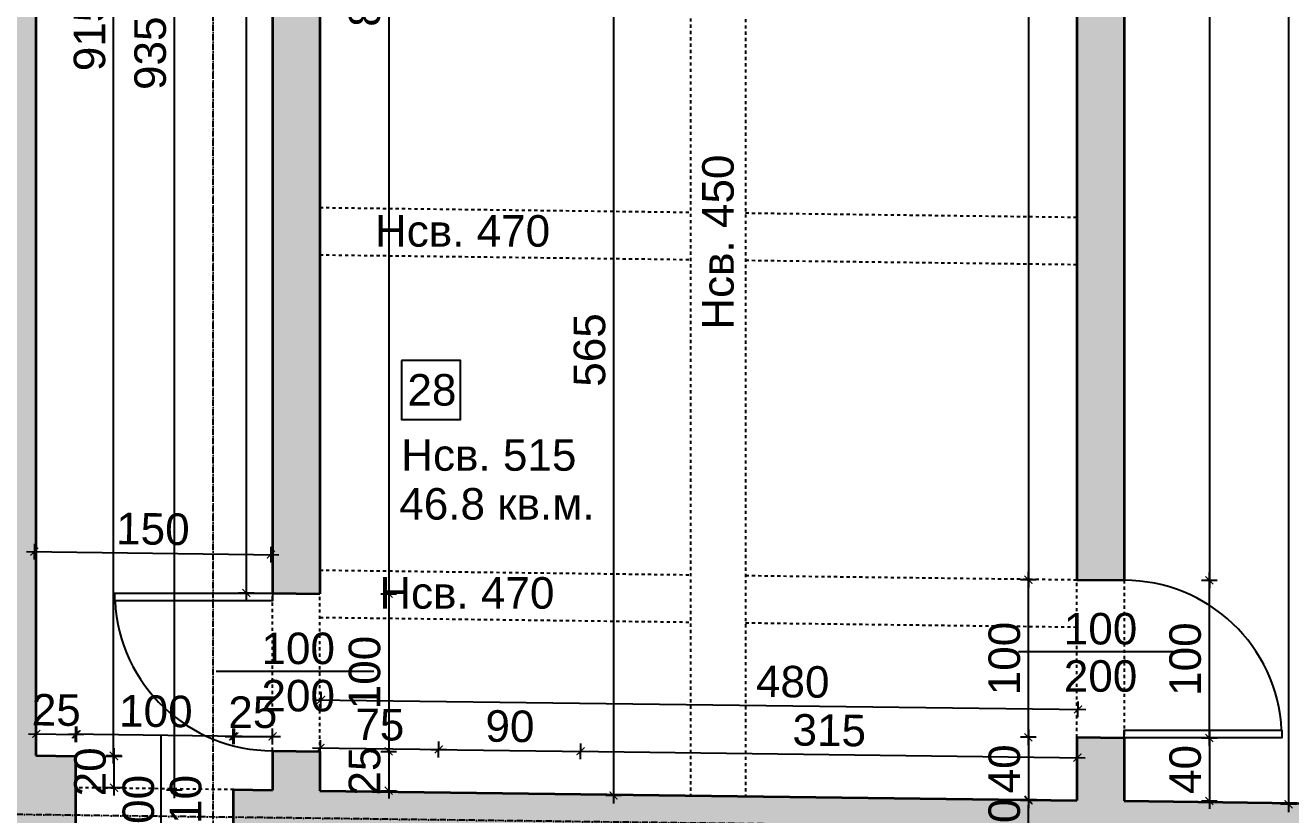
# Model space of a CAD drawing. Header units: inches. Extents: x -72385 to 39588, y -6525 to 66685.
# Drawn here: x -41119 to -40317, y 8767 to 9268 of the extents above; entities that cross this region are included whole.
import ezdxf

# ---------------------------------------------------------------- set-up
doc = ezdxf.new("R2010")
doc.units = ezdxf.units.IN
doc.header["$MEASUREMENT"] = 0
doc.linetypes.add('DashDot', pattern=[0.6, 0.4, -0.1, 0, -0.1])
doc.linetypes.add('Hidden', pattern=[0.4, 0.2, -0.2])
for name, color, linetype, lineweight in [('Врати', 251, 'Continuous', 25), ('Линия на разрез', 252, 'DashDot', 25), ('Надписи Hсв', 252, 'Continuous', 25), ('Надписи врати', 252, 'Continuous', 25), ('Надписи коти вътрешни', 252, 'Continuous', 25), ('Надписи номера на пом.', 252, 'Continuous', 25), ('Надписи площ', 252, 'Continuous', 25), ('Оси', 252, 'DashDot', 25), ('Пунктир', 253, 'Hidden', 25), ('Разрезни линии', 7, 'Continuous', 35), ('Щрих стени', 254, 'Continuous', 25)]:
    doc.layers.add(name, color=color, linetype=linetype, lineweight=lineweight)
doc.styles.add('Arial Regular', font='arial.ttf')
doc.styles.get("Standard").update_dxf_attribs({"font": 'arial.ttf'})
doc.dimstyles.new('Annotative', dxfattribs={"dimscale": 0, "dimtxt": 20, "dimasz": 5, "dimexe": 5, "dimexo": 5, "dimgap": 5, "dimtad": 1, "dimdec": 0, "dimzin": 0, "dimdsep": 46, "dimtxsty": 'Standard', "dimblk": 'ARCHTICK', "dimcen": 5, "dimdle": 5, "dimadec": 0, "dimazin": 0, "dimtfac": 1, "dimtdec": 0, "dimtofl": 0, "dimtmove": 0, "dimatfit": 3, "dimldrblk": 'ARCHTICK', "dimfxl": 5, "dimfxlon": 1, "dimtolj": 1, "dimtzin": 0, "dimarcsym": 1})

# ---------------------------------------------------------------- blocks, each defined once
blk = doc.blocks.new('_ArchTick')
at = {"color": 0, "linetype": 'ByBlock', "const_width": 0.15}
blk.add_lwpolyline([(-0.5, -0.5), (0.5, 0.5)], dxfattribs=at)
blk = doc.blocks.new('*D1628')
at = {"layer": 'Defpoints', "color": 0, "ltscale": 50, "transparency": 16777216}
for p in [(-40422.34, 8815.96), (-40422.34, 8775.96), (-40368.32, 8775.96)]:
    blk.add_point(p, dxfattribs=at)
at = {"layer": 'Надписи коти вътрешни', "color": 0, "lineweight": -2, "ltscale": 50, "transparency": 16777216}
for p, q in [((-40368.32, 8820.96), (-40368.32, 8770.96)), ((-40373.32, 8815.96), (-40363.32, 8815.96)), ((-40373.32, 8775.96), (-40363.32, 8775.96))]:
    blk.add_line(p, q, dxfattribs=at)
at = {"layer": 'Надписи коти вътрешни', "color": 0, "lineweight": -2, "ltscale": 50, "transparency": 16777216, "xscale": 5, "yscale": 5, "zscale": 5}
for p, rotation in [((-40368.32, 8815.96), 90), ((-40368.32, 8775.96), 270)]:
    blk.add_blockref('_ArchTick', p, dxfattribs=dict(at, rotation=rotation))
at = {"layer": 'Надписи коти вътрешни', "color": 0, "ltscale": 50, "transparency": 16777216, "insert": (-40383.54, 8795.96), "char_height": 20, "attachment_point": 5, "rotation": 90}
blk.add_mtext('\\A1;40', dxfattribs=at)
blk = doc.blocks.new('*D1629')
at = {"layer": 'Defpoints', "color": 0, "ltscale": 50, "transparency": 16777216}
for p in [(-40422.34, 8915.97), (-40368.32, 8915.97), (-40422.34, 8815.96)]:
    blk.add_point(p, dxfattribs=at)
at = {"layer": 'Надписи коти вътрешни', "color": 0, "lineweight": -2, "ltscale": 50, "transparency": 16777216}
for p, q in [((-40373.32, 8915.97), (-40363.32, 8915.97)), ((-40368.32, 8810.96), (-40368.32, 8920.97)), ((-40373.32, 8815.96), (-40363.32, 8815.96))]:
    blk.add_line(p, q, dxfattribs=at)
at = {"layer": 'Надписи коти вътрешни', "color": 0, "lineweight": -2, "ltscale": 50, "transparency": 16777216, "xscale": 5, "yscale": 5, "zscale": 5}
for p, rotation in [((-40368.32, 8915.97), 90), ((-40368.32, 8815.96), 270)]:
    blk.add_blockref('_ArchTick', p, dxfattribs=dict(at, rotation=rotation))
at = {"layer": 'Надписи коти вътрешни', "color": 0, "ltscale": 50, "transparency": 16777216, "insert": (-40383.54, 8865.97), "char_height": 20, "attachment_point": 5, "rotation": 90}
blk.add_mtext('\\A1;100', dxfattribs=at)
blk = doc.blocks.new('*D1630')
at = {"layer": 'Defpoints', "color": 0, "ltscale": 50, "transparency": 16777216}
for p in [(-40422.34, 9781.04), (-40422.34, 8915.97), (-40368.32, 8915.97)]:
    blk.add_point(p, dxfattribs=at)
at = {"layer": 'Надписи коти вътрешни', "color": 0, "lineweight": -2, "ltscale": 50, "transparency": 16777216}
for p, q in [((-40373.32, 9781.04), (-40363.32, 9781.04)), ((-40368.32, 9786.04), (-40368.32, 8910.97)), ((-40373.32, 8915.97), (-40363.32, 8915.97))]:
    blk.add_line(p, q, dxfattribs=at)
at = {"layer": 'Надписи коти вътрешни', "color": 0, "lineweight": -2, "ltscale": 50, "transparency": 16777216, "xscale": 5, "yscale": 5, "zscale": 5}
for p, rotation in [((-40368.32, 9781.04), 90), ((-40368.32, 8915.97), 270)]:
    blk.add_blockref('_ArchTick', p, dxfattribs=dict(at, rotation=rotation))
at = {"layer": 'Надписи коти вътрешни', "color": 0, "ltscale": 50, "transparency": 16777216, "insert": (-40383.54, 9348.51), "char_height": 20, "attachment_point": 5, "rotation": 90}
blk.add_mtext('\\A1;865', dxfattribs=at)
blk = doc.blocks.new('*D1638')
at = {"layer": 'Defpoints', "color": 0, "ltscale": 50, "transparency": 16777216}
for p in [(-40257.34, 9938.96), (-40318.1, 8773.86), (-40257.34, 8773.86)]:
    blk.add_point(p, dxfattribs=at)
at = {"layer": 'Надписи коти вътрешни', "color": 0, "lineweight": -2, "ltscale": 50, "transparency": 16777216}
for p, q in [((-40318.1, 9943.96), (-40318.1, 8768.86)), ((-40313.1, 9938.96), (-40323.1, 9938.96)), ((-40313.1, 8773.86), (-40323.1, 8773.86))]:
    blk.add_line(p, q, dxfattribs=at)
at = {"layer": 'Надписи коти вътрешни', "color": 0, "lineweight": -2, "ltscale": 50, "transparency": 16777216, "xscale": 5, "yscale": 5, "zscale": 5}
for p, rotation in [((-40318.1, 9938.96), 90), ((-40318.1, 8773.86), 270)]:
    blk.add_blockref('_ArchTick', p, dxfattribs=dict(at, rotation=rotation))
at = {"layer": 'Надписи коти вътрешни', "color": 0, "ltscale": 50, "transparency": 16777216, "insert": (-40333.31, 9356.41), "char_height": 20, "attachment_point": 5, "rotation": 90}
blk.add_mtext('\\A1;1165', dxfattribs=at)
blk = doc.blocks.new('*D8265')
at = {"layer": 'Defpoints', "color": 0, "ltscale": 50, "transparency": 16777216}
for p in [(-40932.34, 9757.53), (-40932.34, 8907.46), (-40888.7, 8907.46)]:
    blk.add_point(p, dxfattribs=at)
at = {"layer": 'Надписи коти вътрешни', "color": 0, "lineweight": -2, "ltscale": 50, "transparency": 16777216}
for p, q in [((-40893.7, 9757.53), (-40883.7, 9757.53)), ((-40888.7, 9762.53), (-40888.7, 8902.46)), ((-40893.7, 8907.46), (-40883.7, 8907.46))]:
    blk.add_line(p, q, dxfattribs=at)
at = {"layer": 'Надписи коти вътрешни', "color": 0, "lineweight": -2, "ltscale": 50, "transparency": 16777216, "xscale": 5, "yscale": 5, "zscale": 5}
for p, rotation in [((-40888.7, 9757.53), 90), ((-40888.7, 8907.46), 270)]:
    blk.add_blockref('_ArchTick', p, dxfattribs=dict(at, rotation=rotation))
at = {"layer": 'Надписи коти вътрешни', "color": 0, "ltscale": 50, "transparency": 16777216, "insert": (-40903.91, 9290.47), "char_height": 20, "attachment_point": 5, "rotation": 90}
blk.add_mtext('\\A1;850', dxfattribs=at)
blk = doc.blocks.new('*D1632')
at = {"layer": 'Defpoints', "color": 0, "ltscale": 50, "transparency": 16777216}
for p in [(-40932.34, 8907.46), (-40932.34, 8807.46), (-40888.7, 8807.46)]:
    blk.add_point(p, dxfattribs=at)
at = {"layer": 'Надписи коти вътрешни', "color": 0, "lineweight": -2, "ltscale": 50, "transparency": 16777216}
for p, q in [((-40893.7, 8907.46), (-40883.7, 8907.46)), ((-40888.7, 8912.46), (-40888.7, 8802.46)), ((-40893.7, 8807.46), (-40883.7, 8807.46))]:
    blk.add_line(p, q, dxfattribs=at)
at = {"layer": 'Надписи коти вътрешни', "color": 0, "lineweight": -2, "ltscale": 50, "transparency": 16777216, "xscale": 5, "yscale": 5, "zscale": 5}
for p, rotation in [((-40888.7, 8907.46), 90), ((-40888.7, 8807.46), 270)]:
    blk.add_blockref('_ArchTick', p, dxfattribs=dict(at, rotation=rotation))
at = {"layer": 'Надписи коти вътрешни', "color": 0, "ltscale": 50, "transparency": 16777216, "insert": (-40903.91, 8857.46), "char_height": 20, "attachment_point": 5, "rotation": 90}
blk.add_mtext('\\A1;100', dxfattribs=at)
blk = doc.blocks.new('*D1633')
at = {"layer": 'Defpoints', "color": 0, "ltscale": 50, "transparency": 16777216}
for p in [(-40932.34, 8807.46), (-40932.34, 8782.45), (-40888.7, 8782.45)]:
    blk.add_point(p, dxfattribs=at)
at = {"layer": 'Надписи коти вътрешни', "color": 0, "lineweight": -2, "ltscale": 50, "transparency": 16777216}
for p, q in [((-40888.7, 8812.46), (-40888.7, 8777.45)), ((-40893.7, 8807.46), (-40883.7, 8807.46)), ((-40893.7, 8782.45), (-40883.7, 8782.45))]:
    blk.add_line(p, q, dxfattribs=at)
at = {"layer": 'Надписи коти вътрешни', "color": 0, "lineweight": -2, "ltscale": 50, "transparency": 16777216, "xscale": 5, "yscale": 5, "zscale": 5}
for p, rotation in [((-40888.7, 8807.46), 90), ((-40888.7, 8782.45), 270)]:
    blk.add_blockref('_ArchTick', p, dxfattribs=dict(at, rotation=rotation))
at = {"layer": 'Надписи коти вътрешни', "color": 0, "ltscale": 50, "transparency": 16777216, "insert": (-40903.91, 8794.96), "char_height": 20, "attachment_point": 5, "rotation": 90}
blk.add_mtext('\\A1;25', dxfattribs=at)
blk = doc.blocks.new('*D1634')
at = {"layer": 'Defpoints', "color": 0, "ltscale": 50, "transparency": 16777216}
for p in [(-40856.99, 8808.66), (-40932.34, 8782.45), (-40857.34, 8781.5)]:
    blk.add_point(p, dxfattribs=at)
at = {"layer": 'Надписи коти вътрешни', "color": 0, "lineweight": -2, "ltscale": 50, "transparency": 16777216}
for p, q in [((-40932.06, 8804.61), (-40931.93, 8814.61)), ((-40857.06, 8803.66), (-40856.93, 8813.66)), ((-40936.99, 8809.68), (-40851.99, 8808.6))]:
    blk.add_line(p, q, dxfattribs=at)
at = {"layer": 'Надписи коти вътрешни', "color": 0, "lineweight": -2, "ltscale": 50, "transparency": 16777216, "xscale": 5, "yscale": 5, "zscale": 5}
for p, rotation in [((-40931.99, 8809.61), 179.2706286525491), ((-40856.99, 8808.66), 359.2706286525491)]:
    blk.add_blockref('_ArchTick', p, dxfattribs=dict(at, rotation=rotation))
at = {"layer": 'Надписи коти вътрешни', "color": 0, "ltscale": 50, "transparency": 16777216, "insert": (-40894.3, 8824.31), "char_height": 20, "attachment_point": 5, "rotation": 359.27063}
blk.add_mtext('\\A1;75', dxfattribs=at)
blk = doc.blocks.new('*D1635')
at = {"layer": 'Defpoints', "color": 0, "ltscale": 50, "transparency": 16777216}
for p in [(-40766.99, 8807.51), (-40857.34, 8781.5), (-40767.34, 8780.35)]:
    blk.add_point(p, dxfattribs=at)
at = {"layer": 'Надписи коти вътрешни', "color": 0, "lineweight": -2, "ltscale": 50, "transparency": 16777216}
for p, q in [((-40857.06, 8803.66), (-40856.93, 8813.66)), ((-40767.06, 8802.51), (-40766.93, 8812.51)), ((-40861.99, 8808.72), (-40761.99, 8807.45))]:
    blk.add_line(p, q, dxfattribs=at)
at = {"layer": 'Надписи коти вътрешни', "color": 0, "lineweight": -2, "ltscale": 50, "transparency": 16777216, "xscale": 5, "yscale": 5, "zscale": 5}
for p, rotation in [((-40856.99, 8808.66), 179.2706286525463), ((-40766.99, 8807.51), 359.2706286525462)]:
    blk.add_blockref('_ArchTick', p, dxfattribs=dict(at, rotation=rotation))
at = {"layer": 'Надписи коти вътрешни', "color": 0, "ltscale": 50, "transparency": 16777216, "insert": (-40811.8, 8823.3), "char_height": 20, "attachment_point": 5, "rotation": 359.27063}
blk.add_mtext('\\A1;90', dxfattribs=at)
blk = doc.blocks.new('*D1636')
at = {"layer": 'Defpoints', "color": 0, "ltscale": 50, "transparency": 16777216}
for p in [(-40451.99, 8803.5), (-40767.34, 8780.35), (-40452.34, 8776.34)]:
    blk.add_point(p, dxfattribs=at)
at = {"layer": 'Надписи коти вътрешни', "color": 0, "lineweight": -2, "ltscale": 50, "transparency": 16777216}
for p, q in [((-40767.06, 8802.51), (-40766.93, 8812.51)), ((-40771.99, 8807.58), (-40446.99, 8803.44)), ((-40452.06, 8798.5), (-40451.93, 8808.5))]:
    blk.add_line(p, q, dxfattribs=at)
at = {"layer": 'Надписи коти вътрешни', "color": 0, "lineweight": -2, "ltscale": 50, "transparency": 16777216, "xscale": 5, "yscale": 5, "zscale": 5}
for p, rotation in [((-40766.99, 8807.51), 179.2706286525475), ((-40451.99, 8803.5), 359.2706286525476)]:
    blk.add_blockref('_ArchTick', p, dxfattribs=dict(at, rotation=rotation))
at = {"layer": 'Надписи коти вътрешни', "color": 0, "ltscale": 50, "transparency": 16777216, "insert": (-40609.3, 8820.73), "char_height": 20, "attachment_point": 5, "rotation": 359.27063}
blk.add_mtext('\\A1;315', dxfattribs=at)
blk = doc.blocks.new('*D8267')
at = {"layer": 'Defpoints', "color": 0, "ltscale": 50, "transparency": 16777216}
for p in [(-40451.6, 8834.04), (-40932.34, 8782.45), (-40452.34, 8776.34)]:
    blk.add_point(p, dxfattribs=at)
at = {"layer": 'Надписи коти вътрешни', "color": 0, "lineweight": -2, "ltscale": 50, "transparency": 16777216}
for p, q in [((-40931.67, 8835.15), (-40931.54, 8845.15)), ((-40936.6, 8840.21), (-40446.6, 8833.97)), ((-40451.67, 8829.04), (-40451.54, 8839.04))]:
    blk.add_line(p, q, dxfattribs=at)
at = {"layer": 'Надписи коти вътрешни', "color": 0, "lineweight": -2, "ltscale": 50, "transparency": 16777216, "xscale": 5, "yscale": 5, "zscale": 5}
for p, rotation in [((-40931.6, 8840.15), 179.2706286525475), ((-40451.6, 8834.04), 359.2706286525475)]:
    blk.add_blockref('_ArchTick', p, dxfattribs=dict(at, rotation=rotation))
at = {"layer": 'Надписи коти вътрешни', "color": 0, "ltscale": 50, "transparency": 16777216, "insert": (-40632.48, 8851.55), "char_height": 20, "attachment_point": 5, "rotation": 359.27063}
blk.add_mtext('\\A1;480', dxfattribs=at)
blk = doc.blocks.new('*D1641')
at = {"layer": 'Defpoints', "color": 0, "ltscale": 50, "transparency": 16777216}
for p in [(-40452.34, 8816.35), (-40483.03, 8776.34), (-40452.34, 8776.34)]:
    blk.add_point(p, dxfattribs=at)
at = {"layer": 'Надписи коти вътрешни', "color": 0, "lineweight": -2, "ltscale": 50, "transparency": 16777216}
for p, q in [((-40483.03, 8821.35), (-40483.03, 8771.34)), ((-40478.03, 8816.35), (-40488.03, 8816.35)), ((-40478.03, 8776.34), (-40488.03, 8776.34))]:
    blk.add_line(p, q, dxfattribs=at)
at = {"layer": 'Надписи коти вътрешни', "color": 0, "lineweight": -2, "ltscale": 50, "transparency": 16777216, "xscale": 5, "yscale": 5, "zscale": 5}
for p, rotation in [((-40483.03, 8816.35), 90), ((-40483.03, 8776.34), 270)]:
    blk.add_blockref('_ArchTick', p, dxfattribs=dict(at, rotation=rotation))
at = {"layer": 'Надписи коти вътрешни', "color": 0, "ltscale": 50, "transparency": 16777216, "insert": (-40498.24, 8796.34), "char_height": 20, "attachment_point": 5, "rotation": 90}
blk.add_mtext('\\A1;40', dxfattribs=at)
blk = doc.blocks.new('*D1642')
at = {"layer": 'Defpoints', "color": 0, "ltscale": 50, "transparency": 16777216}
for p in [(-40483.03, 8916.35), (-40452.34, 8916.35), (-40452.34, 8816.35)]:
    blk.add_point(p, dxfattribs=at)
at = {"layer": 'Надписи коти вътрешни', "color": 0, "lineweight": -2, "ltscale": 50, "transparency": 16777216}
for p, q in [((-40478.03, 8916.35), (-40488.03, 8916.35)), ((-40483.03, 8811.35), (-40483.03, 8921.35)), ((-40478.03, 8816.35), (-40488.03, 8816.35))]:
    blk.add_line(p, q, dxfattribs=at)
at = {"layer": 'Надписи коти вътрешни', "color": 0, "lineweight": -2, "ltscale": 50, "transparency": 16777216, "xscale": 5, "yscale": 5, "zscale": 5}
for p, rotation in [((-40483.03, 8916.35), 90), ((-40483.03, 8816.35), 270)]:
    blk.add_blockref('_ArchTick', p, dxfattribs=dict(at, rotation=rotation))
at = {"layer": 'Надписи коти вътрешни', "color": 0, "ltscale": 50, "transparency": 16777216, "insert": (-40498.24, 8866.35), "char_height": 20, "attachment_point": 5, "rotation": 90}
blk.add_mtext('\\A1;100', dxfattribs=at)
blk = doc.blocks.new('*D8266')
at = {"layer": 'Defpoints', "color": 0, "ltscale": 50, "transparency": 16777216}
for p in [(-40452.34, 9751.42), (-40483.03, 8916.35), (-40452.34, 8916.35)]:
    blk.add_point(p, dxfattribs=at)
at = {"layer": 'Надписи коти вътрешни', "color": 0, "lineweight": -2, "ltscale": 50, "transparency": 16777216}
for p, q in [((-40478.03, 9751.42), (-40488.03, 9751.42)), ((-40483.03, 9756.42), (-40483.03, 8911.35)), ((-40478.03, 8916.35), (-40488.03, 8916.35))]:
    blk.add_line(p, q, dxfattribs=at)
at = {"layer": 'Надписи коти вътрешни', "color": 0, "lineweight": -2, "ltscale": 50, "transparency": 16777216, "xscale": 5, "yscale": 5, "zscale": 5}
for p, rotation in [((-40483.03, 9751.42), 90), ((-40483.03, 8916.35), 270)]:
    blk.add_blockref('_ArchTick', p, dxfattribs=dict(at, rotation=rotation))
at = {"layer": 'Надписи коти вътрешни', "color": 0, "ltscale": 50, "transparency": 16777216, "insert": (-40498.25, 9298.29), "char_height": 20, "attachment_point": 5, "rotation": 90}
blk.add_mtext('\\A1;835', dxfattribs=at)
blk = doc.blocks.new('*D1648')
at = {"layer": 'Defpoints', "color": 0, "ltscale": 50, "transparency": 16777216}
for p in [(-40717.34, 9344.76), (-40746.06, 8779.46), (-40697.34, 8779.46)]:
    blk.add_point(p, dxfattribs=at)
at = {"layer": 'Надписи коти вътрешни', "color": 0, "lineweight": -2, "ltscale": 50, "transparency": 16777216}
for p, q in [((-40746.06, 9349.76), (-40746.06, 8774.46)), ((-40741.06, 9344.76), (-40751.06, 9344.76)), ((-40741.06, 8779.46), (-40751.06, 8779.46))]:
    blk.add_line(p, q, dxfattribs=at)
at = {"layer": 'Надписи коти вътрешни', "color": 0, "lineweight": -2, "ltscale": 50, "transparency": 16777216, "xscale": 5, "yscale": 5, "zscale": 5}
for p, rotation in [((-40746.06, 9344.76), 90), ((-40746.06, 8779.46), 270)]:
    blk.add_blockref('_ArchTick', p, dxfattribs=dict(at, rotation=rotation))
at = {"layer": 'Надписи коти вътрешни', "color": 0, "ltscale": 50, "transparency": 16777216, "insert": (-40761.27, 9062.11), "char_height": 20, "attachment_point": 5, "rotation": 90}
blk.add_mtext('\\A1;565', dxfattribs=at)
blk = doc.blocks.new('*D1649')
at = {"layer": 'Defpoints', "color": 0, "ltscale": 50, "transparency": 16777216}
for p in [(-41087.34, 8804.43), (-41062.78, 8804.43), (-41087.34, 8784.42)]:
    blk.add_point(p, dxfattribs=at)
at = {"layer": 'Надписи коти вътрешни', "color": 0, "lineweight": -2, "ltscale": 50, "transparency": 16777216}
for p, q in [((-41067.78, 8804.43), (-41057.78, 8804.43)), ((-41062.78, 8779.42), (-41062.78, 8809.43)), ((-41067.78, 8784.42), (-41057.78, 8784.42))]:
    blk.add_line(p, q, dxfattribs=at)
at = {"layer": 'Надписи коти вътрешни', "color": 0, "lineweight": -2, "ltscale": 50, "transparency": 16777216, "xscale": 5, "yscale": 5, "zscale": 5}
for p, rotation in [((-41062.78, 8804.43), 90), ((-41062.78, 8784.42), 270)]:
    blk.add_blockref('_ArchTick', p, dxfattribs=dict(at, rotation=rotation))
at = {"layer": 'Надписи коти вътрешни', "color": 0, "ltscale": 50, "transparency": 16777216, "insert": (-41077.99, 8794.43), "char_height": 20, "attachment_point": 5, "rotation": 90}
blk.add_mtext('\\A1;20', dxfattribs=at)
blk = doc.blocks.new('*D1650')
at = {"layer": 'Defpoints', "color": 0, "ltscale": 50, "transparency": 16777216}
for p in [(-41087.16, 8818.24), (-41112.34, 8804.75), (-41087.34, 8804.43)]:
    blk.add_point(p, dxfattribs=at)
at = {"layer": 'Надписи коти вътрешни', "color": 0, "lineweight": -2, "ltscale": 50, "transparency": 16777216}
for p, q in [((-41117.16, 8818.62), (-41082.16, 8818.18)), ((-41112.23, 8813.56), (-41112.1, 8823.56)), ((-41087.23, 8813.24), (-41087.1, 8823.24))]:
    blk.add_line(p, q, dxfattribs=at)
at = {"layer": 'Надписи коти вътрешни', "color": 0, "lineweight": -2, "ltscale": 50, "transparency": 16777216, "xscale": 5, "yscale": 5, "zscale": 5}
for p, rotation in [((-41112.16, 8818.56), 179.2706286525548), ((-41087.16, 8818.24), 359.2706286525548)]:
    blk.add_blockref('_ArchTick', p, dxfattribs=dict(at, rotation=rotation))
at = {"layer": 'Надписи коти вътрешни', "color": 0, "ltscale": 50, "transparency": 16777216, "insert": (-41099.47, 8833.61), "char_height": 20, "attachment_point": 5, "rotation": 359.27063}
blk.add_mtext('\\A1;25', dxfattribs=at)
blk = doc.blocks.new('*D1651')
at = {"layer": 'Defpoints', "color": 0, "ltscale": 50, "transparency": 16777216}
for p in [(-41086.53, 8818.23), (-41086.96, 8784.42), (-40986.96, 8783.15)]:
    blk.add_point(p, dxfattribs=at)
at = {"layer": 'Надписи коти вътрешни', "color": 0, "lineweight": -2, "ltscale": 50, "transparency": 16777216}
for p, q in [((-40981.53, 8816.9), (-41091.52, 8818.3)), ((-41086.59, 8813.23), (-41086.46, 8823.23)), ((-40986.59, 8811.96), (-40986.46, 8821.96))]:
    blk.add_line(p, q, dxfattribs=at)
at = {"layer": 'Надписи коти вътрешни', "color": 0, "lineweight": -2, "ltscale": 50, "transparency": 16777216, "xscale": 5, "yscale": 5, "zscale": 5}
for p, rotation in [((-41086.53, 8818.23), 179.2706286525505), ((-40986.53, 8816.96), 359.2706286525505)]:
    blk.add_blockref('_ArchTick', p, dxfattribs=dict(at, rotation=rotation))
at = {"layer": 'Надписи коти вътрешни', "color": 0, "ltscale": 50, "transparency": 16777216, "insert": (-41036.33, 8832.81), "char_height": 20, "attachment_point": 5, "rotation": 359.27063}
blk.add_mtext('\\A1;100', dxfattribs=at)
blk = doc.blocks.new('*D1652')
at = {"layer": 'Defpoints', "color": 0, "ltscale": 50, "transparency": 16777216}
for p in [(-40962.34, 8816.96), (-40987.34, 8783.15), (-40962.34, 8782.84)]:
    blk.add_point(p, dxfattribs=at)
at = {"layer": 'Надписи коти вътрешни', "color": 0, "lineweight": -2, "ltscale": 50, "transparency": 16777216}
for p, q in [((-40987.34, 8811.96), (-40987.34, 8821.96)), ((-40962.34, 8811.96), (-40962.34, 8821.96)), ((-40992.34, 8816.96), (-40957.34, 8816.96))]:
    blk.add_line(p, q, dxfattribs=at)
at = {"layer": 'Надписи коти вътрешни', "color": 0, "lineweight": -2, "ltscale": 50, "transparency": 16777216, "xscale": 5, "yscale": 5, "zscale": 5, "rotation": 180}
blk.add_blockref('_ArchTick', (-40987.34, 8816.96), dxfattribs=at)
at = {"layer": 'Надписи коти вътрешни', "color": 0, "lineweight": -2, "ltscale": 50, "transparency": 16777216, "xscale": 5, "yscale": 5, "zscale": 5}
blk.add_blockref('_ArchTick', (-40962.34, 8816.96), dxfattribs=at)
at = {"layer": 'Надписи коти вътрешни', "color": 0, "ltscale": 50, "transparency": 16777216, "insert": (-40974.84, 8832.17), "char_height": 20, "attachment_point": 5}
blk.add_mtext('\\A1;25', dxfattribs=at)
blk = doc.blocks.new('*D1653')
at = {"layer": 'Defpoints', "color": 0, "ltscale": 50, "transparency": 16777216}
for p in [(-41112.34, 9017.26), (-40962.34, 9015.35), (-40963.39, 8932.29)]:
    blk.add_point(p, dxfattribs=at)
at = {"layer": 'Надписи коти вътрешни', "color": 0, "lineweight": -2, "ltscale": 50, "transparency": 16777216}
for p, q in [((-41113.33, 8939.2), (-41113.46, 8929.2)), ((-41118.39, 8934.26), (-40958.4, 8932.23)), ((-40963.33, 8937.29), (-40963.46, 8927.29))]:
    blk.add_line(p, q, dxfattribs=at)
at = {"layer": 'Надписи коти вътрешни', "color": 0, "lineweight": -2, "ltscale": 50, "transparency": 16777216, "xscale": 5, "yscale": 5, "zscale": 5}
for p, rotation in [((-41113.39, 8934.2), 179.2706286525554), ((-40963.39, 8932.29), 359.2706286525554)]:
    blk.add_blockref('_ArchTick', p, dxfattribs=dict(at, rotation=rotation))
at = {"layer": 'Надписи коти вътрешни', "color": 0, "ltscale": 50, "transparency": 16777216, "insert": (-41038.2, 8948.46), "char_height": 20, "attachment_point": 5, "rotation": 359.27063}
blk.add_mtext('\\A1;150', dxfattribs=at)
blk = doc.blocks.new('*D4532')
at = {"layer": 'Defpoints', "color": 0, "ltscale": 50, "transparency": 16777216}
for p in [(-40962.34, 9717.91), (-40978.98, 8907.85), (-40962.34, 8907.85)]:
    blk.add_point(p, dxfattribs=at)
at = {"layer": 'Надписи коти вътрешни', "color": 0, "lineweight": -2, "ltscale": 50, "transparency": 16777216}
for p, q in [((-40973.98, 9717.91), (-40983.98, 9717.91)), ((-40978.98, 9722.91), (-40978.98, 8902.85)), ((-40973.98, 8907.85), (-40983.98, 8907.85))]:
    blk.add_line(p, q, dxfattribs=at)
at = {"layer": 'Надписи коти вътрешни', "color": 0, "lineweight": -2, "ltscale": 50, "transparency": 16777216, "xscale": 5, "yscale": 5, "zscale": 5}
for p, rotation in [((-40978.98, 9717.91), 90), ((-40978.98, 8907.85), 270)]:
    blk.add_blockref('_ArchTick', p, dxfattribs=dict(at, rotation=rotation))
at = {"layer": 'Надписи коти вътрешни', "color": 0, "ltscale": 50, "transparency": 16777216, "insert": (-40994.19, 9312.88), "char_height": 20, "attachment_point": 5, "rotation": 90}
blk.add_mtext('\\A1;810', dxfattribs=at)
blk = doc.blocks.new('*D4533')
at = {"layer": 'Defpoints', "color": 0, "ltscale": 50, "transparency": 16777216}
for p in [(-41112.34, 9719.82), (-41063.1, 9719.82), (-41112.34, 8804.75)]:
    blk.add_point(p, dxfattribs=at)
at = {"layer": 'Надписи коти вътрешни', "color": 0, "lineweight": -2, "ltscale": 50, "transparency": 16777216}
for p, q in [((-41068.1, 9719.82), (-41058.1, 9719.82)), ((-41063.1, 8799.75), (-41063.1, 9724.82)), ((-41068.1, 8804.75), (-41058.1, 8804.75))]:
    blk.add_line(p, q, dxfattribs=at)
at = {"layer": 'Надписи коти вътрешни', "color": 0, "lineweight": -2, "ltscale": 50, "transparency": 16777216, "xscale": 5, "yscale": 5, "zscale": 5}
for p, rotation in [((-41063.1, 9719.82), 90), ((-41063.1, 8804.75), 270)]:
    blk.add_blockref('_ArchTick', p, dxfattribs=dict(at, rotation=rotation))
at = {"layer": 'Надписи коти вътрешни', "color": 0, "ltscale": 50, "transparency": 16777216, "insert": (-41078.31, 9262.28), "char_height": 20, "attachment_point": 5, "rotation": 90}
blk.add_mtext('\\A1;915', dxfattribs=at)
blk = doc.blocks.new('*D4534')
at = {"layer": 'Defpoints', "color": 0, "ltscale": 50, "transparency": 16777216}
for p in [(-41024.59, 9717.91), (-40962.34, 9717.91), (-40962.34, 8782.84)]:
    blk.add_point(p, dxfattribs=at)
at = {"layer": 'Надписи коти вътрешни', "color": 0, "lineweight": -2, "ltscale": 50, "transparency": 16777216}
for p, q in [((-41019.59, 9717.91), (-41029.59, 9717.91)), ((-41024.59, 8777.84), (-41024.59, 9722.91)), ((-41019.59, 8782.84), (-41029.59, 8782.84))]:
    blk.add_line(p, q, dxfattribs=at)
at = {"layer": 'Надписи коти вътрешни', "color": 0, "lineweight": -2, "ltscale": 50, "transparency": 16777216, "xscale": 5, "yscale": 5, "zscale": 5}
for p, rotation in [((-41024.59, 9717.91), 90), ((-41024.59, 8782.84), 270)]:
    blk.add_blockref('_ArchTick', p, dxfattribs=dict(at, rotation=rotation))
at = {"layer": 'Надписи коти вътрешни', "color": 0, "ltscale": 50, "transparency": 16777216, "insert": (-41039.81, 9250.37), "char_height": 20, "attachment_point": 5, "rotation": 90}
blk.add_mtext('\\A1;935', dxfattribs=at)
blk = doc.blocks.new('*D7881')
at = {"layer": 'Defpoints', "color": 0, "ltscale": 10, "transparency": 16777216}
for p in [(-40461.52, 8776.46), (-40483.34, 8746.74), (-40461.9, 8746.46)]:
    blk.add_point(p, dxfattribs=at)
at = {"layer": 'Надписи коти вътрешни', "color": 0, "lineweight": -2, "ltscale": 10, "transparency": 16777216}
for p, q in [((-40482.9, 8781.73), (-40483.41, 8741.74)), ((-40477.96, 8776.67), (-40487.96, 8776.8)), ((-40478.34, 8746.67), (-40488.34, 8746.8))]:
    blk.add_line(p, q, dxfattribs=at)
at = {"layer": 'Надписи коти вътрешни', "color": 0, "lineweight": -2, "ltscale": 10, "transparency": 16777216, "xscale": 5, "yscale": 5, "zscale": 5}
for p, rotation in [((-40482.96, 8776.73), 89.27062865254923), ((-40483.34, 8746.74), 269.2706286525492)]:
    blk.add_blockref('_ArchTick', p, dxfattribs=dict(at, rotation=rotation))
at = {"layer": 'Надписи коти вътрешни', "color": 0, "ltscale": 10, "transparency": 16777216, "insert": (-40498.37, 8761.93), "char_height": 20, "attachment_point": 5, "rotation": 89.27063}
blk.add_mtext('\\A1;30', dxfattribs=at)

msp = doc.modelspace()

# ---------------------------------------------------------------- hatches: boundary and pattern name
at = {"layer": 'Щрих стени', "ltscale": 10}
h = msp.add_hatch(color=256, dxfattribs=at)
h.dxf.hatch_style = 1
h.paths.add_polyline_path([(-41112.34, 9949.84), (-40882.34, 9946.91), (-40882.34, 9966.91), (-40907.34, 9967.23), (-40907.34, 9982.23), (-41142.34, 9985.22), (-41142.34, 9400.18), (-41147.34, 9400.24), (-41147.34, 9335.24), (-41142.34, 9335.17), (-41142.34, 9105.15), (-41197.34, 9105.85), (-41197.34, 9025.85), (-41142.34, 9025.15), (-41142.34, 8800.13), (-41147.34, 8800.19), (-41147.34, 8735.19), (-41142.34, 8735.12), (-41142.34, 8660.12), (-41112.34, 8659.74), (-41112.34, 8754.74), (-41087.34, 8754.42), (-41087.34, 8804.43), (-41112.34, 8804.75)])
h.paths.add_polyline_path([(-40917.34, 9787.34), (-40962.34, 9787.92), (-40962.34, 8907.85), (-40932.34, 8907.46), (-40932.34, 9757.53), (-40917.34, 9757.34)], flags=17)
h.paths.add_polyline_path([(-40422.34, 9781.04), (-40662.34, 9784.1), (-40662.34, 9809.1), (-40692.34, 9809.48), (-40692.34, 9784.48), (-40817.34, 9786.07), (-40817.34, 9756.07), (-40452.34, 9751.42), (-40452.34, 8916.35), (-40422.34, 8915.97)])
h.paths.add_polyline_path([(-40222.34, 9973.51), (-40717.34, 9979.81), (-40717.34, 9964.81), (-40742.34, 9965.13), (-40742.34, 9945.13), (-40692.34, 9944.49), (-40692.34, 9939.49), (-40662.34, 9939.11), (-40662.34, 9944.11), (-40257.34, 9938.96), (-40257.34, 9638.93), (-40222.34, 9638.49)])
h.paths.add_polyline_path([(-40642.34, 9378.81), (-40717.34, 9379.77), (-40717.34, 9344.76), (-40642.34, 9343.81)], flags=17)
h.paths.add_polyline_path([(-40422.34, 8775.96), (-40422.34, 8815.96), (-40452.34, 8816.35), (-40452.34, 8776.34), (-40932.34, 8782.45), (-40932.34, 8807.46), (-40962.34, 8807.84), (-40962.34, 8782.84), (-40987.34, 8783.15), (-40987.34, 8753.15), (-40207.34, 8743.22), (-40207.34, 8763.22), (-40222.34, 8763.41), (-40222.34, 9498.47), (-40257.34, 9498.92), (-40257.34, 8773.86)])
h.paths.add_polyline_path([(-40967.34, 8432.87), (-41112.34, 8434.72), (-41112.34, 8499.72), (-41142.34, 8500.1), (-41142.34, 8150.08), (-41107.34, 8149.63), (-41107.34, 8209.64), (-41112.34, 8209.7), (-41112.34, 8404.71), (-40967.34, 8402.87)])
h.paths.add_polyline_path([(-40782.34, 8430.52), (-40867.34, 8431.6), (-40867.34, 8401.6), (-40842.34, 8401.28), (-40842.34, 8181.26), (-40842.34, 8146.26), (-40807.34, 8145.81), (-40807.34, 8180.81), (-40812.34, 8180.88), (-40812.34, 8400.9), (-40782.34, 8400.51)])
h.paths.add_polyline_path([(-40207.34, 8423.2), (-40682.34, 8429.24), (-40682.34, 8399.24), (-40337.34, 8394.85), (-40337.34, 8379.85), (-40257.34, 8378.83), (-40257.34, 8173.81), (-40542.34, 8177.44), (-40542.34, 8142.44), (-40222.34, 8138.36), (-40222.34, 8403.39), (-40207.34, 8403.19)])

# ---------------------------------------------------------------- linework, layer by layer
at = {"layer": 'Врати', "ltscale": 50}
for points in [[(-40962.34, 8907.85), (-40962.34, 8902.85), (-41062.34, 8902.85), (-41062.34, 8907.85)], [(-40422.34, 8815.96), (-40422.34, 8820.96), (-40322.34, 8820.96), (-40322.34, 8815.96)]]:
    msp.add_lwpolyline(points, close=True, dxfattribs=at)
for centre, start, end in [((-40422.34, 8815.96), 2.86598, 90), ((-40962.34, 8907.85), 182.86598, 270)]:
    msp.add_arc(centre, 100, start, end, dxfattribs=at)
at = {"layer": 'Линия на разрез', "ltscale": 10}
msp.add_line((-40999.92, 8148.26), (-40999.92, 10115.76), dxfattribs=at)
at = {"layer": 'Надписи врати', "ltscale": 50}
for p, q in [((-40489.27, 8870.76), (-40389.27, 8870.76)), ((-40998.02, 8858.29), (-40898.02, 8858.29)), ((-41032.96, 8717.21), (-41032.96, 8817.21))]:
    msp.add_line(p, q, dxfattribs=at)
at = {"layer": 'Надписи номера на пом.', "ltscale": 50}
msp.add_lwpolyline([(-40880.67, 9055.52), (-40880.67, 9018.02), (-40843.17, 9018.02), (-40843.17, 9055.52)], close=True, dxfattribs=at)
at = {"layer": 'Оси', "ltscale": 10}
msp.add_lwpolyline([(-39839.84, 8751.04), (-51384.84, 8898.02), (-51384.84, 9028.03), (-52699.84, 9044.77)], dxfattribs=at)
at = {"layer": 'Пунктир', "ltscale": 10}
for p, q in [((-40697.34, 9344.51), (-40697.34, 8779.46)), ((-40662.34, 9344.06), (-40662.34, 8779.02)), ((-40932.34, 9152.48), (-40697.34, 9149.49)), ((-40662.34, 9149.05), (-40452.34, 9146.37)), ((-40932.34, 9122.48), (-40697.34, 9119.49)), ((-40662.34, 9119.04), (-40452.34, 9116.37)), ((-40932.34, 8922.47), (-40697.34, 8919.47)), ((-40662.34, 8919.03), (-40452.34, 8916.35)), ((-40452.34, 8816.35), (-40452.34, 8916.35)), ((-40422.34, 8915.96), (-40422.34, 8815.96)), ((-40962.34, 8807.84), (-40962.34, 8907.85)), ((-40932.34, 8807.46), (-40932.34, 8907.45)), ((-40932.34, 8892.46), (-40697.34, 8889.47)), ((-40662.34, 8889.03), (-40452.34, 8886.35)), ((-40986.96, 8783.15), (-41086.96, 8784.42))]:
    msp.add_line(p, q, dxfattribs=at)
at = {"layer": 'Разрезни линии', "ltscale": 50}
for p, q in [((-41112.34, 9949.84), (-41112.34, 8804.75)), ((-40962.34, 9787.92), (-40962.34, 8907.85)), ((-40422.34, 9781.04), (-40422.34, 8915.97)), ((-40932.34, 9757.53), (-40932.34, 8907.46)), ((-40452.34, 9751.42), (-40452.34, 8916.35)), ((-40452.34, 8916.35), (-40422.34, 8915.97)), ((-40962.34, 8907.85), (-40932.34, 8907.46)), ((-40452.34, 8816.35), (-40422.34, 8815.96)), ((-40452.34, 8816.35), (-40452.34, 8776.34)), ((-40422.34, 8815.96), (-40422.34, 8775.96)), ((-41112.34, 8804.75), (-41087.34, 8804.43)), ((-41087.34, 8804.43), (-41087.34, 8754.42)), ((-40962.34, 8807.84), (-40932.34, 8807.46)), ((-40962.34, 8807.84), (-40962.34, 8782.84)), ((-40932.34, 8807.46), (-40932.34, 8782.45)), ((-40987.34, 8783.15), (-40962.34, 8782.84)), ((-40987.34, 8783.15), (-40987.34, 8753.15)), ((-40932.34, 8782.45), (-40452.34, 8776.34)), ((-40422.34, 8775.96), (-40257.34, 8773.86))]:
    msp.add_line(p, q, dxfattribs=at)

# ---------------------------------------------------------------- texts
at = {"layer": 'Надписи Hсв', "ltscale": 100, "insert": (-40689.93, 9074.95), "char_height": 20, "width": 180.4891, "attachment_point": 1, "rotation": 90, "style": 'Arial Regular'}
msp.add_mtext('\\pxt8;Hсв. 450', dxfattribs=at)
at = {"layer": 'Надписи Hсв', "ltscale": 100, "char_height": 20, "width": 180.4891, "attachment_point": 1, "style": 'Arial Regular'}
for s, insert in [('\\pxt8;Hсв. 470', (-40897.43, 9147.66)), ('\\pxt8;Hсв. 515', (-40880.76, 9005.49)), ('\\pxt8;Hсв. 470', (-40894.7, 8918))]:
    msp.add_mtext(s, dxfattribs=dict(at, insert=insert))
at = {"layer": 'Надписи врати', "ltscale": 100, "char_height": 20, "width": 180.4891, "attachment_point": 1, "style": 'Arial Regular'}
for s, insert in [('100', (-40460.61, 8895.28)), ('100', (-40969.36, 8882.8)), ('200', (-40460.61, 8865.28)), ('200', (-40969.36, 8852.8))]:
    msp.add_mtext(s, dxfattribs=dict(at, insert=insert))
at = {"layer": 'Надписи врати', "ltscale": 100, "char_height": 20, "width": 180.4891, "attachment_point": 1, "rotation": 90, "style": 'Arial Regular'}
for s, insert in [('100', (-41057.48, 8745.88)), ('210', (-41027.48, 8745.88))]:
    msp.add_mtext(s, dxfattribs=dict(at, insert=insert))
at = {"layer": 'Надписи номера на пом.', "ltscale": 100, "insert": (-40951.52, 9046.83), "char_height": 20, "width": 180.4891, "attachment_point": 1, "style": 'Arial Regular'}
msp.add_mtext('\\pxqc;28', dxfattribs=at)
at = {"layer": 'Надписи площ', "ltscale": 100, "insert": (-40881.99, 8974.49), "char_height": 20, "width": 180.4891, "attachment_point": 1, "style": 'Arial Regular'}
msp.add_mtext('46.8 кв.м.', dxfattribs=at)

# ---------------------------------------------------------------- dimensions: what is measured, and where the dimension line sits
at = {"layer": 'Надписи коти вътрешни', "ltscale": 50}
for base, p1, p2, picture, middle in [((-40318.1, 8773.86), (-40257.34, 9938.96), (-40257.34, 8773.86), '*D1638', (-40333.31, 9356.41)), ((-40368.32, 8915.97), (-40422.34, 9781.04), (-40422.34, 8915.97), '*D1630', (-40383.54, 9348.51)), ((-41063.1, 9719.82), (-41112.34, 8804.75), (-41112.34, 9719.82), '*D4533', (-41078.31, 9262.28)), ((-41024.59, 9717.91), (-40962.34, 8782.84), (-40962.34, 9717.91), '*D4534', (-41039.81, 9250.37)), ((-40978.98, 8907.85), (-40962.34, 9717.91), (-40962.34, 8907.85), '*D4532', (-40994.19, 9312.88)), ((-40746.06, 8779.46), (-40717.34, 9344.76), (-40697.34, 8779.46), '*D1648', (-40761.27, 9062.11)), ((-40483.03, 8916.35), (-40452.34, 8816.35), (-40452.34, 8916.35), '*D1642', (-40498.24, 8866.35)), ((-40368.32, 8915.97), (-40422.34, 8815.96), (-40422.34, 8915.97), '*D1629', (-40383.54, 8865.97)), ((-40888.7, 8807.46), (-40932.34, 8907.46), (-40932.34, 8807.46), '*D1632', (-40903.91, 8857.46)), ((-40483.03, 8776.34), (-40452.34, 8816.35), (-40452.34, 8776.34), '*D1641', (-40498.24, 8796.34)), ((-40368.32, 8775.96), (-40422.34, 8815.96), (-40422.34, 8775.96), '*D1628', (-40383.54, 8795.96))]:
    dim = msp.add_linear_dim(base=base, p1=p1, p2=p2, angle=90, dimstyle='Annotative', override={"dimscale": 0, "dimtix": 0, "dimtofl": 0, "dimtmove": 0, "dimatfit": 3}, dxfattribs=at)
    dim.commit()
    dim.dimension.update_dxf_attribs({"geometry": picture, "text_midpoint": middle})
for base, p1, p2, angle, picture, middle, dimtype in [((-40888.7, 8907.46), (-40932.34, 9757.53), (-40932.34, 8907.46), 90, '*D8265', (-40888.7, 9290.47), 128), ((-40483.03, 8916.35), (-40452.34, 9751.42), (-40452.34, 8916.35), 90, '*D8266', (-40483.03, 9298.29), 128), ((-40451.6, 8834.04), (-40932.34, 8782.45), (-40452.34, 8776.34), 359.27063, '*D8267', (-40632.67, 8836.34), 129), ((-41087.16, 8818.24), (-41112.34, 8804.75), (-41087.34, 8804.43), 359.27063, '*D1650', (-41099.66, 8818.4), 129), ((-40888.7, 8782.45), (-40932.34, 8807.46), (-40932.34, 8782.45), 90, '*D1633', (-40888.7, 8794.96), 128), ((-41062.78, 8804.43), (-41087.34, 8784.42), (-41087.34, 8804.43), 90, '*D1649', (-41062.78, 8794.43), 128)]:
    dim = msp.add_linear_dim(base=base, p1=p1, p2=p2, angle=angle, dimstyle='Annotative', override={"dimscale": 0, "dimtix": 0, "dimtofl": 0, "dimtmove": 0, "dimatfit": 3}, dxfattribs=at)
    dim.commit()
    dim.dimension.update_dxf_attribs({"geometry": picture, "text_midpoint": middle, "dimtype": dimtype})
for p1, p2, distance, picture, middle in [((-41112.34, 9017.26), (-40962.34, 9015.35), -83.07, '*D1653', (-41038.2, 8948.46)), ((-40986.96, 8783.15), (-41086.96, 8784.42), -33.81, '*D1651', (-41036.33, 8832.81)), ((-40932.34, 8782.45), (-40857.34, 8781.5), 27.16, '*D1634', (-40894.3, 8824.31)), ((-40857.34, 8781.5), (-40767.34, 8780.35), 27.16, '*D1635', (-40811.8, 8823.3)), ((-40767.34, 8780.35), (-40452.34, 8776.34), 27.16, '*D1636', (-40609.3, 8820.73))]:
    dim = msp.add_aligned_dim(p1=p1, p2=p2, distance=distance, dimstyle='Annotative', override={"dimscale": 0, "dimtix": 0, "dimtofl": 0, "dimtmove": 0, "dimatfit": 3}, dxfattribs=at)
    dim.commit()
    dim.dimension.update_dxf_attribs({"geometry": picture, "text_midpoint": middle})
dim = msp.add_linear_dim(base=(-40962.34, 8816.96), p1=(-40987.34, 8783.15), p2=(-40962.34, 8782.84), dimstyle='Annotative', override={"dimscale": 0, "dimtix": 0, "dimtofl": 0, "dimtmove": 0, "dimatfit": 3}, dxfattribs=at)
dim.commit()
dim.dimension.update_dxf_attribs({"geometry": '*D1652', "text_midpoint": (-40974.84, 8816.96), "dimtype": 128})
at = {"layer": 'Надписи коти вътрешни', "ltscale": 10}
dim = msp.add_linear_dim(base=(-40483.34, 8746.74), p1=(-40461.52, 8776.46), p2=(-40461.9, 8746.46), angle=269.27063, dimstyle='Annotative', override={"dimscale": 0, "dimtix": 0, "dimtofl": 0, "dimtmove": 0, "dimatfit": 3}, dxfattribs=at)
dim.commit()
dim.dimension.update_dxf_attribs({"geometry": '*D7881', "text_midpoint": (-40483.15, 8761.73), "dimtype": 129})

doc.saveas('drawing.dxf')
